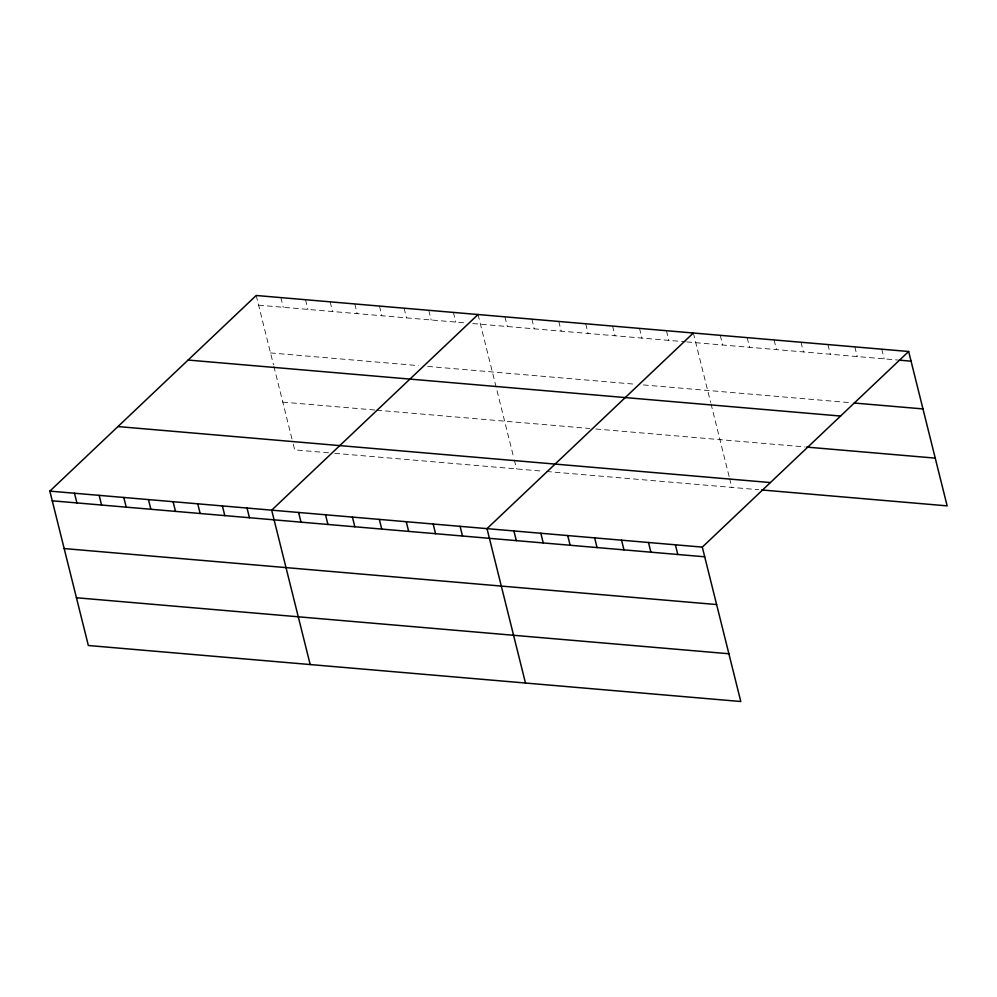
<?xml version="1.0" encoding="UTF-8"?>
<svg xmlns="http://www.w3.org/2000/svg" width="997" height="997" viewBox="0 0 997 997"><rect width="100%" height="100%" fill="white"/><g stroke="black" fill="none" stroke-linecap="round" stroke-linejoin="round"><path stroke-width="0.75" stroke-dasharray="4.99 3.74" d="M258.622 305.169L465.051 322.891M472.752 323.551L685.3 341.797M686.783 341.921L897.612 360.017M270.523 352.926L418.416 365.625M427.651 366.41L635.899 384.281M643.377 384.929L851.201 402.763M282.787 402.127L375.221 410.054M376.766 410.191L589.85 428.486M595.832 428.997L805.165 446.955M328.586 452.788L294.701 449.884L292.47 440.923M334.755 453.323L543.44 471.232M546.431 471.481L758.754 489.714M881.747 349.174L884.152 358.858M854.828 346.869L857.246 356.552M827.921 344.563L830.327 354.247M801.002 342.245L803.42 351.929M774.083 339.94L776.501 349.623M747.177 337.634L749.594 347.305M720.258 335.316L722.675 344.999M693.351 333.01L710.637 402.377M711.011 403.86L729.231 476.952M729.605 478.448L731.835 487.396M666.432 330.705L668.85 340.376M639.526 328.387L641.931 338.07M612.607 326.081L615.024 335.765M585.688 323.776L588.105 333.447M558.781 321.458L561.186 331.141M531.862 319.152L534.28 328.836M504.956 316.847L507.361 326.518M478.037 314.529L513.929 458.47M514.302 459.966L516.533 468.914M453.386 312.41L455.803 322.093M428.747 310.304L431.153 319.975M404.097 308.185L406.502 317.869M379.446 306.067L381.863 315.75M354.795 303.948L357.213 313.631M330.144 301.842L332.562 311.525M305.506 299.723L307.911 309.406M280.855 297.605L283.26 307.288M256.204 295.486L273.502 364.852M273.863 366.348L292.096 439.44"/><path stroke-width="1.5" d="M908.653 351.492L702.299 547.116L740.796 701.514L88.347 645.508L49.85 491.122L256.204 295.486L908.653 351.492L947.15 505.878L761.745 489.963M478.037 314.529L271.683 510.165L310.179 664.55M693.351 333.01L486.997 528.647L525.481 683.032M899.107 360.141L911.071 361.176M854.192 403.025L922.973 408.92M188.109 360.054L840.558 416.048M806.66 447.092L935.248 458.122M117.945 426.566L770.394 482.56M49.85 491.122L702.299 547.116M52.268 500.806L704.717 556.8M64.169 548.562L716.619 604.556M76.433 597.751L728.894 653.758M675.393 544.811L677.798 554.494M648.474 542.505L650.891 552.176M621.567 540.187L623.972 549.87M594.648 537.882L597.066 547.565M567.729 535.576L570.147 545.247M540.823 533.258L543.24 542.941M513.904 530.952L516.321 540.636M460.078 526.329L462.496 536.012M433.172 524.023L435.577 533.707M406.253 521.705L408.67 531.389M379.334 519.4L381.751 529.083M352.427 517.094L354.845 526.777M325.508 514.776L327.926 524.459M298.601 512.47L301.007 522.154M247.032 508.046L249.449 517.73M222.393 505.928L224.799 515.611M197.742 503.809L200.148 513.492M173.092 501.703L175.509 511.386M148.441 499.584L150.859 509.268M123.79 497.466L126.208 507.149M99.152 495.347L101.557 505.03M74.501 493.241L76.906 502.924"/></g></svg>
